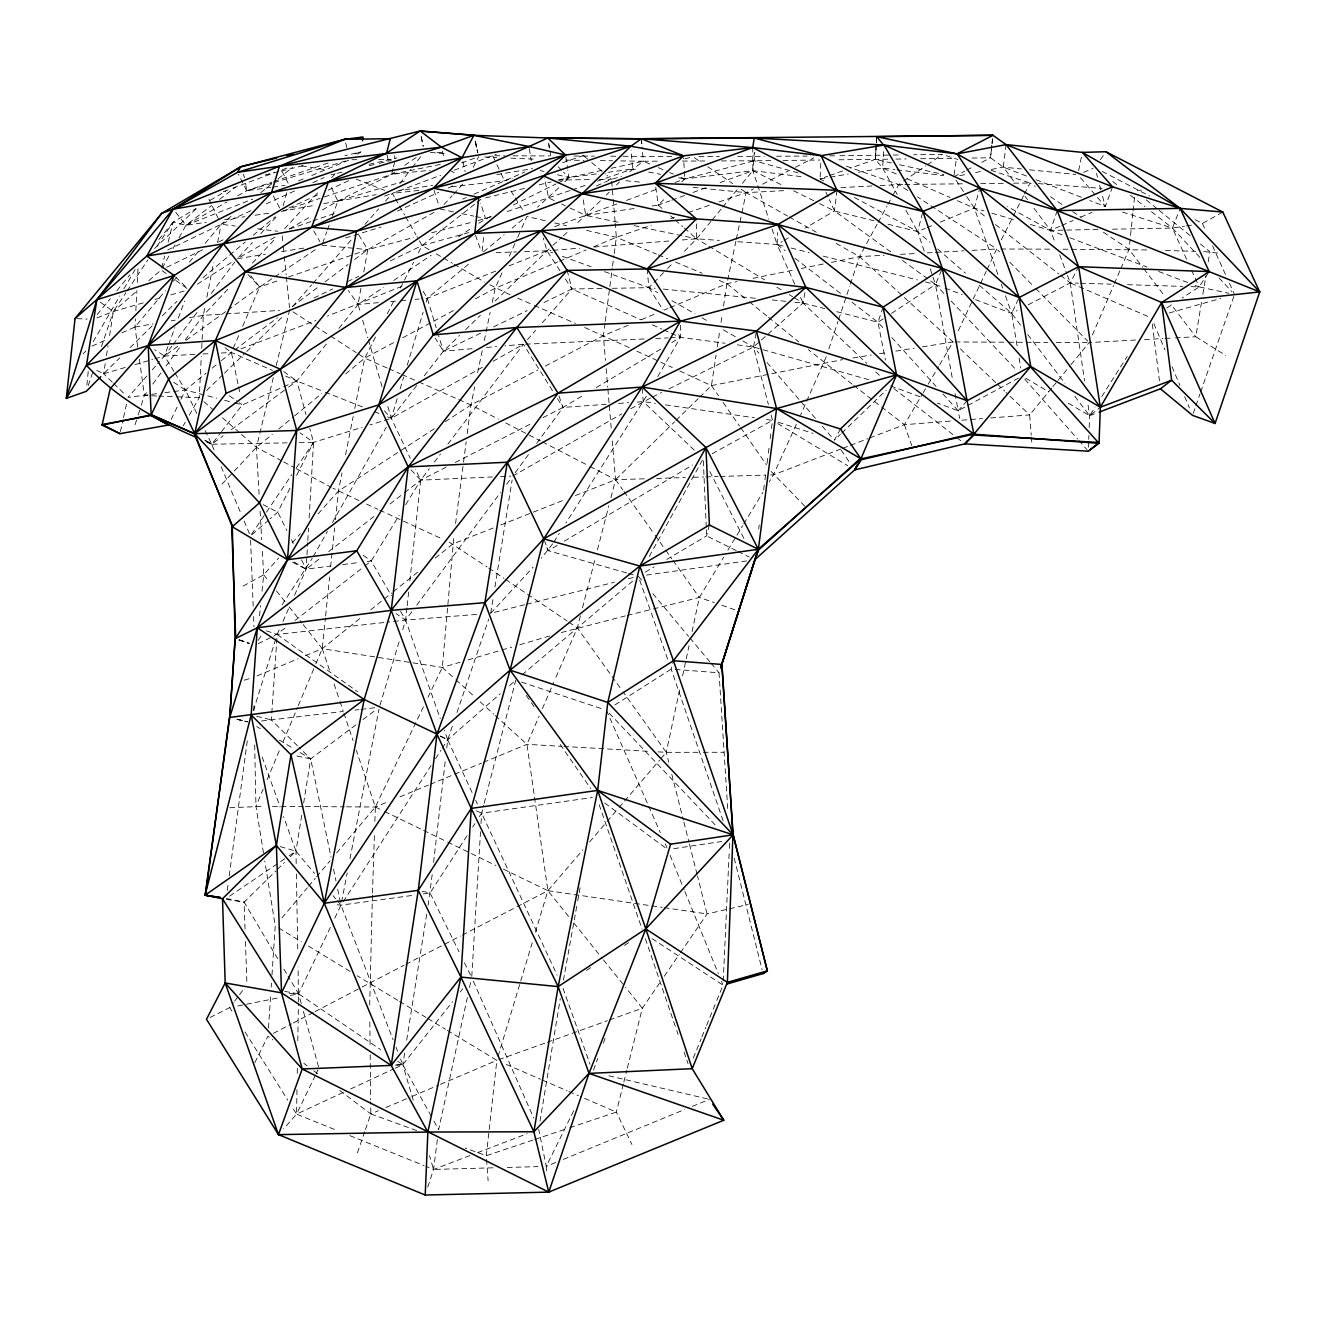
<?xml version="1.0" encoding="UTF-8"?>
<svg xmlns="http://www.w3.org/2000/svg" width="1326" height="1326" viewBox="0 0 1326 1326"><rect width="100%" height="100%" fill="white"/><g stroke="black" fill="none" stroke-linecap="round" stroke-linejoin="round"><path stroke-width="0.75" stroke-dasharray="5 3.75" d="M296.974 1089.674L296.56 1114.138L283.648 1128.774M297.239 1073.347L297.356 1067.231M297.803 1040.711L298.416 1004.014M298.449 1001.959L298.085 966.936M372.407 895.116L369.672 1005.672M372.473 893.061L374.396 835.695M374.877 821.358L375.357 807.02L356.346 750.334M794.688 284.145L777.119 244.481L777.533 232.531M1088.447 447.243L1088.679 441.343M1088.745 439.37L1088.895 435.425M1089.193 427.552L1089.624 415.718L1087.834 403.469M820.164 177.004L820.844 161.49M723.217 981.074L729.283 850.463M729.366 848.425L729.665 842.292M189.22 415.253L199.265 397.667L201.287 356.512M201.701 348.29L203.326 315.373L204.9 307.284M137.771 347.13L135.003 326.992L135.418 318.886M135.849 310.781L136.876 290.527M137.291 282.438L138.119 266.228M294.554 595.275L306.124 569.152L306.853 556.87M306.969 554.832L307.682 542.566M307.798 540.511L308.527 528.245M309.124 518.018L313.549 442.354L309.77 428.497M876.204 144.899L875.359 159.369L882.635 168.037L897.221 194.508M876.337 142.843L876.701 136.644M875.906 149.888L875.359 159.369L850.579 168.137M876.353 142.296L876.685 136.611M883.597 151.678L882.635 168.037L897.603 174.568M480.526 831.684L471.708 977.461L464.465 962.759M481.023 823.479L481.653 813.203L483.692 805.263M876.254 144.948L875.359 159.369L891.453 162.949M268.482 1028.015L270.637 995.312M271.184 987.141L271.449 983.063M271.996 974.892L275.244 925.846L264.769 860.972M297.571 745.892L271.349 719.885L277.167 634.458L279.653 628.856M428.016 697.227L442.304 667.442L453.989 535.721M86.87 385.17L88.278 370.783M259.531 615.844L260.576 605.584M262.018 591.214L263.692 574.788L262.167 548.086M315.87 663.862L322.268 648.679L325.417 617.982M325.616 615.927L329.594 577.042M330.638 566.815L334.616 527.93M335.461 519.742L338.395 491.101L341.992 472.968M1132.885 213.072L1129.056 249.437L1120.918 268.449M1133.084 211.049L1134.575 196.911M482.134 251.111L483.857 234.868M1026.39 176.043L1003.285 167.109L990.522 157.777L991.815 145.495L990.522 157.777L979.516 163.496M992.03 143.44L992.478 139.346M406.966 607.756L405.64 620.104L402.043 631.988M407.181 605.7L408.739 591.297M409.833 581.003L420.69 480.161L429.342 468.708M992.097 143.49L992.992 135.318M447.31 1030.352L496.852 1060.352L486.294 1155.708L488.101 1180.72M432.177 874.613L428.116 905.26M433.585 862.364L445.586 758.174M446.763 747.963L447.707 739.792L453.011 724.211M836.988 190.281L834.468 210.983L804.932 228.238M1006.069 144.617L1003.285 167.109L1015.385 183.336M437.365 1139.548L433.569 1169.433L427.784 1187.151M758.671 529.057L759.201 524.947M763.627 490.106L764.671 481.902M764.936 479.846L765.715 473.697M767.025 463.454L768.069 455.249M768.318 453.194L769.113 447.044M770.157 438.84L771.185 430.652M771.45 428.596L772.494 420.392L770.953 414.441M455.58 523.455L463.255 464.216M463.52 462.177L466.172 441.74M467.233 433.569L470.945 404.96L474.691 386.861M605.004 323.395L603.38 335.693L605.468 360.374M605.269 321.34L609.595 288.538M609.861 286.499L612.297 268.034M612.579 265.996L613.921 255.736M614.203 253.68L616.358 237.288L615.198 223.282M227.31 890.243L228.122 884.111M229.216 875.922L247.564 738.748M954.09 174.899L956.261 159.601M699.631 397.203L711.432 385.634L716.073 355.036M717.316 346.882L719.803 330.555M721.029 322.4L722.272 314.245M723.515 306.091L726.913 283.648L735.897 241.183M798.169 172.894L754.361 160.794L754.312 152.523L752.853 170.656L768.815 219.238M112.229 382.12L103.643 373.766L105.218 363.722M106.461 355.683L108.036 345.638M109.594 335.594L113.356 311.477L126.02 292.565M413.248 1100.248L402.789 1064.679L404.745 1052.413M406.684 1040.148L426.806 913.448M296.195 863.591L295.963 851.193L301.731 815.076M303.654 803.042L310.682 758.886L356.462 724.444M524.615 604.739L490.719 613.242L492.99 599.12M494.93 587.004L512.118 480.062M540.03 1121.15L560.285 998.594M1201.505 302.345L1195.787 336.738L1225.738 355.434M1202.848 294.239L1205.881 276.04M1208.235 261.868L1209.925 251.741L1200.378 243.967M360.937 288.223L358.086 304.483L360.374 312.323M363.805 271.979L367.733 249.636L358.517 234.569M668.984 388.883L753.516 346.998L803.075 303.024L805.843 287.394M563.417 980.212L577.374 902.824M577.738 900.785L578.849 894.685M579.213 892.647L580.324 886.53M756.069 333.075L753.516 346.998L768.384 404.529M206.889 297.157L213.602 262.747M217.563 242.509L221.111 224.293L232.216 215.442M334.782 918.089L340.964 905.161L347.23 872.856M349.981 858.718L378.971 709.244M345.572 454.835L353.164 416.546M354.755 408.491L364.749 358.119L376.965 334.135M1078.635 170.64L1081.502 156.451M477.625 372.772L482.216 350.628M484.305 340.567L490.139 312.406M492.228 302.345L495.162 288.256L502.67 271.266M736.311 239.144L741.449 214.878M741.864 212.856L746.14 192.635L753.45 188.889M679.592 689.984L666.265 752.339L668.785 762.317M682.592 675.895L689.039 645.729M692.039 631.657L699.349 597.462L723.698 557.169M467.349 997.467L438.641 1129.603L432.674 1118.779M469.52 987.456L470.829 981.455M120.384 431.646L123.069 419.563M123.5 417.557L126.633 403.452M393.01 168.733L391.684 174.286L337.865 201.055L321.688 210.32M393.457 166.894L395.247 159.485L394.352 155.706M273.322 377.562L256.432 447.376L259.117 494.648M276.222 365.595L289.731 309.737L313.599 325.135M161.656 267.985L164.673 256.001M168.17 242.028L173.192 222.055L196.033 208.613M623.336 1084.138L616.341 1112.1L631.955 1144.52M623.833 1082.132L626.833 1070.148M627.331 1068.143L642.331 1008.208L659.668 982.964M709.393 524.997L706.642 535.903L664.591 560.732M484.189 803.291L515.731 680.205M580.407 615.861L577.307 627.878L554.55 680.47M582.479 607.855L595.407 557.782M597.462 549.776L608.849 505.72M610.921 497.714L615.562 479.697L612.082 438.541M924.239 251.178L917.625 231.586L922.399 213.271M723.101 820.811L671.188 669.116L672.978 662.403M997.848 274.383L974.295 208.066L979.384 189.867M283.051 205.928L286.88 192.452M397.203 398.645L391.303 418.32L410.314 458.332M400.154 388.8L403.701 376.998M407.231 365.197L423.16 312.074M426.11 302.229L427.287 298.3L469.437 263.46M379.965 705.25L399.656 639.911M498.046 1056.408L532.455 941.99M535.422 932.128L547.887 890.691L582.86 849.817M253.415 710.637L275.957 638.37M135.086 424.751L137.556 416.961M138.186 415.005L140.672 407.198M141.285 405.242L144.385 395.496L147.998 390.59M826.28 356.694L800.589 414.955M828.883 348.837L838.015 321.373M838.662 319.417L849.751 286.051M850.414 284.096L859.53 256.631L877.149 224.193M883.066 307.184L877.978 322.284L885.453 360.075M88.262 385.501L93.549 369.921M101.472 346.534L113.356 311.477L138.02 290.062M456.973 712.526L488.73 619.093M1057.236 210.602L1050.49 230.376L1055.43 243.503M357.423 1152.858L364.783 1131.459M365.446 1129.503L370.799 1113.939L370.667 1101.691M1193.234 413.43L1195.256 407.579M1195.936 405.623L1199.997 393.938M1200.676 391.982L1233.843 296.46M322.649 243.288L326.793 231.768M327.489 229.846L329.561 224.094M332.329 216.42L337.865 201.055L330.207 185.292M593.501 1070.099L597.728 1058.513M603.347 1043.048L605.452 1037.263M167.921 346.534L164.441 356.014L157.695 363.672M168.617 344.644L174.866 327.588M178.33 318.124L184.579 301.085M1112.564 186.8L1105.287 206.508L1089.906 200.574M1186.621 259.316L1172.433 228.055L1180.173 208.381M693.316 1058.015L701.139 1038.838M701.918 1036.915L705.83 1027.335M706.609 1025.412L715.99 1002.406M716.769 1000.484L723.035 985.152L721.477 981.339M263.46 852.867L255.951 806.241L263.128 789.152M267.139 779.655L279.919 749.289M283.118 741.698L297.505 707.52M298.3 705.631L315.074 665.751M941.593 270.189L935.493 284.477L952.665 380.181M1092.409 334.981L1113.575 285.554M1114.387 283.648L1120.089 270.338M238.663 335.644L231.404 352.484L218.591 362.943M242.691 326.295L259.614 286.996L273.09 277.963M568.589 916.448L547.887 890.691L526.936 744.334L539.118 716.156M542.367 708.648L553.738 682.343M509.35 256.15L516.858 239.161M517.704 237.271L521.035 229.729M521.88 227.84L526.886 216.503L546.776 221.127M282.968 621.397L289.582 606.463M796.346 424.32L773.456 474.824L769.213 481.835M958.3 330.787L986.246 271.3M987.108 269.443L996.721 248.99L917.609 196.977M1017.075 345.788L1011.688 313.4L1019.147 297.505M301.251 1003.583L298.582 993.804L330.373 927.322M336.638 852.966L375.357 807.02L423.558 706.526M171.137 419.497L177.386 406.601M180.966 399.225L185.441 390.01L206.044 373.186M315.306 1075.436L296.56 1114.138L336.522 1130.266M316.185 1073.596L317.975 1069.9M573.644 1110.89L546.262 1166.399L546.842 1172.333M254.841 1062.64L267.935 1036.186L272.841 1039.882M1001.345 239.824L1012.434 217.829M1013.362 215.989L1023.523 195.834M1024.451 193.994L1029.987 183.005L1035.125 186.436M387.291 313.831L393.872 300.919M400.452 287.991L413.613 262.15M418.303 252.918L422.066 245.542L475.404 203.657M473.249 167.242L478.603 156.7M289.98 488.266L277.731 512.151L270.139 518.781M296.576 475.421L313.549 442.354L362.147 427.32M1028.164 304.831L1070.264 282.902L1077.707 268.498M840.435 428.994L834.369 440.182L840.286 434.48M878.127 222.387L886.945 206.176M887.923 204.37L891.834 197.16M892.812 195.353L898.68 184.546L902.045 182.226M649.292 556.356L703.244 458.68L706.294 527.765M162.153 268.184L169.098 255.669M173.076 248.509L175.065 244.945M179.043 237.785L185.988 225.271L211.596 205.547M282.14 604.722L312.223 558.379M313.234 556.572L327.423 531.444M332.494 522.461L386.247 427.287M183.203 425.812L185.209 422.298M93.234 341.66L119.821 295.897M123.915 288.853L135.153 269.476M646.359 396.275L565.953 522.958M657.729 376.65L680.487 337.384L680.47 323.163M869.74 437.961L904.398 424.685L922.001 394.767M923.045 392.993L927.172 385.965M928.217 384.192L938.559 366.589M939.604 364.832L953.062 341.942L859.53 256.631L834.336 242.409M727.924 550.157L742.759 525.626M743.803 523.886L762.864 492.344M364.766 566.036L371.247 560.964L399.192 515.3M405.64 504.758L420.69 480.161L446.232 467.1M1068.308 403.22L1089.624 415.718L1095.16 406.999M1101.79 396.524L1127.216 356.396M552.693 543.759L541.373 558.196M553.804 542.019L559.323 533.367M343.185 901.73L431.033 765.632M435.475 758.737L441.044 750.118M442.155 748.394L447.707 739.792L500.267 693.747M467.067 835.761L430.055 892.995L421.95 894.105M472.669 827.092L474.923 823.612M479.399 816.683L481.653 813.203L592.374 797.506M1208.069 273.305L1199.152 286.897L1182.146 298.002M127.163 290.842L147.882 259.896M157.081 246.139L173.192 222.055L185.988 225.271L206.309 222.32M251.575 534.295L265.349 513.858M266.493 512.151L291.737 474.691M296.328 467.896L313.549 442.354L300.074 432.856M258.156 640.292L261.587 635.204M664.293 976.218L679.326 954.339M680.487 952.648L707.073 913.929L748.195 904.481M1100.431 159.684L1103.746 154.91M515.168 472.752L529.505 453.16M536.682 443.365L562.986 407.43L584.02 394.883M152.805 384.043L161.225 372.606M166.048 366.059L180.469 346.434M185.292 339.904L203.326 315.373L229.945 286.996M411.789 611.833L405.64 620.104L387.275 622.159M416.712 605.203L500.449 492.576M506.615 484.305L511.538 477.675M171.85 346.119L164.441 356.014L154.645 358.865M173.076 344.462L197.756 311.494M211.331 293.361L234.768 262.034M210.055 1017.473L229.779 1007.611L233.459 1002.721M234.685 1001.097L238.365 996.207M239.592 994.583L243.271 989.693M434.298 462.144L440.481 453.956M447.906 444.144L523.405 344.263L553.091 391.634M399.789 183.717L410.961 169.231M412.204 167.623L420.906 156.369M416.695 385.584L391.303 418.32L369.921 424.917M424.303 375.755L443.348 351.208L459.625 335.428M214.05 449.862L211.679 444.243L220.265 433.237M221.492 431.679L242.326 404.944L281.792 387.59M395.347 1068.143L402.789 1064.679L452.564 1001.677M460.221 991.997L462.774 988.765M288.637 387.059L296.825 380.976L328.732 341.13M338.942 328.384L358.086 304.483L383.579 287.311M97.196 314.594L110.307 298.632M116.854 290.659L129.948 274.714M158.772 239.608L173.192 222.055M1051.651 388.17L1029.672 414.905L1031.214 435.094M1052.943 386.595L1056.822 381.888M1058.115 380.313L1069.75 366.158M1071.043 364.584L1089.143 342.572L1136.316 340.003M710.985 221.376L696.598 238.813L682.144 253.614M712.294 219.784L721.46 208.696M722.769 207.105L737.157 189.684M742.378 183.336L752.853 170.656L752.72 147.567M121.926 332.809L135.003 326.992L165.485 290.643M173.424 281.162L177.402 276.421M189.32 262.216L199.911 249.57M205.215 243.255L221.111 224.293L251.062 210.701M281.908 917.923L307.284 887.823M308.61 886.232L315.29 878.309M316.616 876.735L329.975 860.889M589.589 841.96L605.733 823.098M607.076 821.523L617.833 808.943M619.176 807.368L623.22 802.644M624.563 801.07L659.536 760.196M660.878 758.621L666.265 752.339L701.205 752.29M527.45 339.655L535.538 330.456M542.268 322.765L571.904 289.002L602.286 288.471M146.888 375.938L127.976 397.402L156.7 393.706M152.291 369.805L156.335 365.214M292.466 306.637L311.627 284.924M312.986 283.366L352.65 238.365M364.965 224.409L378.639 208.895M385.485 201.138L392.33 193.364L440.597 175.281M243.172 586.075L263.692 574.788L278.626 558.047M292.201 542.831L300.356 533.698M318.025 513.924L338.395 491.101L434.795 428.464M967.118 400.734L958.151 410.712L959.726 418.519M444.028 204.569L452.133 195.734M453.492 194.259L462.94 183.949M490.719 613.242L533.201 567.08M284.56 228.735L319.185 191.176M331.649 177.667L334.417 174.651M238.614 257.261L252.454 242.476M260.758 233.591L275.974 217.315M221.906 484.222L232.945 472.437M234.337 470.962L256.432 447.376L272.36 434.265M252.354 263.112L276.173 237.719M612.413 288.306L648.895 287.659L666.249 269.891M667.691 268.416L672.033 263.973M558.81 187.762L537.511 207.138M564.611 181.944L568.97 177.585L603.115 170.076M600.363 200.906L575.285 224.939M606.231 195.104L609.164 192.204M616.491 184.944L619.424 182.043M629.684 171.883L643.259 161.225L659.735 161.159M652.21 205.978L658.26 205.116L665.602 197.839M681.763 181.861L684.713 178.944L754.361 160.794L770.771 160.595M96.781 370.402L103.643 373.766L119.788 357.821M130.064 347.677L152.076 325.947M162.336 315.803L177.004 301.3M245.045 928.996L244.117 902.111L275.808 871M277.233 869.574L284.444 862.513M290.195 856.845L295.963 851.193L283.549 816.584M575.385 495.543L615.562 479.697L674.569 421.801M676.045 420.359L698.156 398.662M206.674 390.457L222.983 374.612M224.475 373.17L245.244 352.981M246.719 351.539L282.322 316.947M465.559 329.693L480.36 315.339M495.162 301.002L551.434 246.702M841.761 433.055L886.133 390.209M83.09 353.76L85.925 351.042M154.562 248.559L196.149 208.762M552.925 245.343L561.876 237.188M563.368 235.829L569.318 230.376M251.94 534.676L268.631 520.107M509.549 685.625L514.19 681.564M148.827 280.681L161.159 269.974L167.64 274.615M522.013 674.884L633.596 580.258M202.895 277.764L228.055 256.531M229.63 255.205L245.343 241.929M253.2 235.299L275.211 216.702M483.509 251.824L504.162 234.735M512.101 228.171L524.798 217.646M278.725 429.011L293.063 417.193M294.654 415.883L321.737 393.573M345.622 373.882L364.749 358.119L395.529 341.627M212.177 368.18L217.132 364.12M305.494 655.674L322.268 648.679L362.595 616.341M370.667 609.861L391.634 593.053M393.258 591.761L419.066 571.058M435.193 558.113L452.945 543.892L493.123 528.03M260.741 192.668L271.847 183.8M278.178 178.745L292.449 167.358M1074.789 396.242L1089.624 415.718L1100.348 407.248M477.029 202.397L481.885 198.585M273.72 636.149L286.913 626.866M295.018 620.518L363.142 567.296M292.598 562.29L306.124 569.152L319.036 559.124M328.715 551.599L373.899 516.51M390.026 503.979L402.938 493.952M404.546 492.692L420.69 480.161L492.311 476.946M219.602 199.381L235.614 187.049M234.685 349.998L277.399 317.792M292.168 306.637L318.455 286.814M325.019 281.858L348.025 264.504M354.589 259.548L367.733 249.636L434.696 211.961M363.009 719.537L376.087 709.692M206.044 441.74L211.679 444.243L223.133 435.74M231.321 429.657L286.996 388.286M177.8 346.318L164.441 356.014L154.694 349.699M186.154 340.268L226.216 311.212M227.89 310.002L259.614 286.996L278.924 280.333M357.705 154.114L360.838 151.877L344.893 155.706M903.719 181.065L925.548 165.999M927.222 164.855L942.338 154.413L913.664 154.794M394.949 172.048L391.684 174.286L322.102 197.723M404.761 165.319L416.198 157.479M229.613 896.127L278.957 862.712M280.648 861.568L287.46 856.944M289.151 855.8L295.963 851.193L314.494 873.42M393.789 280.432L431.182 255.255M458.382 236.94L471.99 227.774M478.785 223.199L492.99 214.978M274.78 276.836L316.897 248.608M883.166 318.87L877.978 322.284L834.601 311.129M891.503 313.384L935.493 284.477L943.117 287.377M586.473 970.433L593.368 965.892M624.43 945.438L631.325 940.896M1166.83 307.997L1173.643 303.555M445.122 421.751L470.945 404.96L538.058 369.855M197.408 284.178L232.033 262.067M614.949 704.885L671.188 669.116M596.302 387.557L661.193 348.871M671.718 342.605L680.487 337.384L725.107 343.252M557.185 545.4L548.284 550.688L545.616 545.085M564.312 541.174L692.57 465.028M645.314 572.119L654.083 566.931M210.088 200.342L225.901 191.027M737.886 241.713L777.119 244.481L782.323 241.448M784.064 240.42L789.285 237.387M274.979 237.105L237.238 258.752L265.482 254.227M289.35 228.868L310.914 216.503M562.705 162.7L587.335 154.181M512.764 476.017L621.811 413.861M630.745 408.756L650.602 397.982M175.745 212.375L185.988 225.271L226.995 201.917M237.686 195.834L246.603 190.762L271.78 182.192M482.349 367.285L391.303 418.32L387.524 416.828M493.057 361.269L523.405 344.263L504.941 345.871M1195.14 219.668L1202.417 223.464L1222.821 212.061M712.128 453.774L772.494 420.392L764.422 419.215M1018.583 378.059L958.151 410.712L937.283 403.054M402.772 337.749L453.492 310.566M475.238 298.93L495.162 288.256L557.649 261.968M545.317 366.059L603.38 335.693L629.983 324.489M975.505 299.659L1011.688 313.4L1017.191 310.549M273.388 1033.335L291.505 1023.887M293.311 1022.943L313.251 1012.534M315.074 1011.589L360.374 987.936M362.197 986.992L404.032 965.262M953.825 176.806L964.831 171.104M966.671 170.159L972.173 167.291M405.855 964.317L460.487 936.007M462.31 935.062L515.118 907.697M516.925 906.752L547.887 890.691L662.171 907.382M762.583 184.181L788.158 171.037M795.467 167.291L813.733 157.91M455.348 462.442L531.958 423.276M542.914 417.69L562.97 407.43L606.197 404.314M652.442 397.071L661.624 392.529M513.377 204.95L556.008 183.966M557.865 183.054L568.97 177.585L599.766 173.424M166.711 267.272L205.596 248.343M218.558 242.045L224.111 239.326M313.964 297.985L332.611 288.952M347.511 281.709L358.7 276.289M390.374 260.907L422.066 245.542L469.537 232.398M258.189 643.69L271.996 636.977M480.609 333.174L443.348 351.208L435.309 338.163M493.653 326.859L527.184 310.632M543.958 302.527L571.904 289.002L641.171 319.864M167.706 250.017L221.111 224.293L235.266 226.033M343.152 1092.442L296.56 1114.138L292.184 1107.16M350.611 1088.977L393.474 1069.021M288.969 208L320.66 193.53M328.119 190.132L348.622 180.767M266.045 203.922L295.996 190.331M312.853 182.69L324.091 177.601M397.303 211.099L438.74 192.336M448.155 188.06L453.807 185.507M92.024 346.119L106.975 339.456M596.485 185.905L611.535 179.292L621.446 176.524M283.665 386.761L296.825 380.976L323.279 391.435M462.641 199.115L466.42 197.458M473.962 194.176L524.947 171.966M1059.938 226.265L1050.49 230.376L1028.993 224.077M1061.828 225.437L1073.165 220.497M1080.723 217.215L1092.06 212.276M339.771 1090.486L370.799 1113.939L378.324 1110.74M385.849 1107.542L410.298 1097.149M412.187 1096.353L438.525 1085.149M440.414 1084.353L496.852 1060.352M559.555 261.172L586.059 250.034M593.634 246.835L616.358 237.288L651.232 225.287M641.386 319.682L656.585 313.267M664.193 310.069L667.989 308.477M669.895 307.665L726.913 283.648L736.958 281.593M454.105 170.225L496.305 154.247M257.029 675.879L298.035 658.773M401.911 286.317L327.373 316.118M887.923 224.227L917.625 231.586L925.183 228.453M927.073 227.658L932.725 225.321M940.283 222.171L974.295 208.066L984.058 210.917M298.532 180.933L304.234 178.579M311.842 175.43L349.898 159.733M1083.524 172.347L1093.022 168.419M346.534 806.838L375.357 807.02L388.617 801.534M399.988 796.827L428.414 785.075M430.304 784.296L481.471 763.146M483.36 762.351L526.936 744.334L561.776 746.339M555.743 1162.504L546.262 1166.399L538.688 1129.321M563.335 1159.388L684.746 1109.497M692.338 1106.365L709.41 1099.353M495.675 271.15L427.287 298.3L421.187 298.847M508.969 265.88L546.975 250.796L551.069 250.465M96.931 317.942L113.356 311.477L145.098 302.311M500.764 525.013L565.821 499.322M185.988 225.271L252.769 199.082M840.85 449.017L773.456 474.824L767.306 475.023M842.789 448.287L848.557 446.066M850.48 445.337L867.817 438.707M469.885 1155.576L433.569 1169.433L425.961 1166.35M477.526 1152.659L527.218 1133.697M1089.624 415.718L1097.282 412.817M241.001 348.854L315.853 320.478M223.265 191.723L230.89 188.889M232.779 188.176L274.681 172.612M282.289 169.778L288.007 167.656M616.772 203.972L553.041 227.293M626.469 200.408L657.53 188.955M675 182.524L684.713 178.944L752.853 170.656L803.788 176.938M461.581 162.965L476.714 157.396M655.773 187.231L658.26 205.116L669.845 200.889M671.768 200.193L685.277 195.27M693.001 192.452L706.509 187.53M720.035 182.607L752.853 170.656L782.539 185.325M498.791 1059.656L545.351 1042.965M547.29 1042.269L607.407 1020.722M609.347 1020.025L642.331 1008.208L625.507 987.29M823.695 180.883L820.081 178.944L827.706 176.242M829.612 175.562L842.955 170.839M289.549 229.05L310.881 221.641M312.82 220.978L336.091 212.889M384.573 196.066L390.391 194.044M288.571 277.001L367.733 249.636L413.679 237.536M570.114 190.53L506.598 211.729M572.07 189.867L587.683 184.48M597.462 181.098L632.618 168.982L638.618 170.142M670.591 218.624L674.47 217.298M688.028 212.624L709.344 205.298M719.024 201.966L746.14 192.635L785.307 190.563M273.72 181.529L329.859 162.418M355.02 153.849L360.838 151.877M283.433 210.751L320.163 198.37M532.886 1140.078L486.294 1155.708L465.128 1148.051M534.826 1139.432L567.81 1128.376M569.766 1127.713L616.341 1112.1L580.307 1096.503M491.316 216.735L475.603 221.243M451.47 186.751L504.51 180.817L512.267 178.397M345.556 237.967L380.976 227.094M244.216 680.221L251.476 677.984M271.946 183.154L246.603 190.762L238.448 174.137M273.885 182.557L346.003 160.894M323.776 203.64L337.865 201.055L406.949 180.353M303.173 624.579L322.268 648.679L442.304 667.442L460.172 662.204M468.111 659.884L499.869 650.569M501.858 649.989L511.786 647.088M519.726 644.751L549.511 636.032M561.412 632.535L625.325 615.91M103.643 373.766L125.224 367.468M135.02 364.6L152.672 359.445M155.026 299.461L162.965 297.157M170.888 294.869L184.778 290.858M1169.3 312.969L1220.682 298.433M684.896 158.871L690.829 157.214M431.646 232.812L473.597 221.774M526.621 604.242L614.369 582.247M628.325 578.749L634.309 577.258M627.314 615.413L651.331 609.43M653.32 608.932L699.349 597.462L714.316 602.65M485.631 197.872L525.311 188.209M539.201 184.828L551.119 181.944M559.058 180.004L568.97 177.585L567.843 170.076M265.15 174.866L279.106 171.518M281.095 171.037L303.024 165.767M331.102 174.817L335.113 173.855M337.119 173.374L343.136 171.932M369.192 165.717L377.214 163.794M379.203 163.313L391.236 160.446M368.993 164.341L396.805 157.943M611.137 168.303L643.259 161.225L650.801 164.441M679.757 370.998L711.432 385.634L842.706 359.628M440.199 164.474L391.684 174.286L430.204 170.242M753.035 278.327L793.23 270.139M801.269 268.498L823.363 263.99M831.402 262.366L859.53 256.631L884.111 255.255M237.868 1005.986L280.366 997.467M290.493 995.428L298.582 993.804L380.579 1049.579M959.759 175.645L967.665 174.087M975.588 172.546L983.494 170.988M991.417 169.446L1003.285 167.109L1021.418 168.966M281.51 211.398L315.721 205.116M820.081 178.944L828.153 177.535M830.175 177.187L848.325 174.021M858.419 172.264L882.635 168.037L894.835 169.546M135.003 326.992L153.087 323.909M171.17 320.842L175.198 320.146M189.253 317.759L203.326 315.373L223.895 314.03M337.865 201.055L376.203 194.657M396.375 191.309L432.69 185.259M496.769 174.601L532.505 168.667M281.609 251.658L303.803 248.111M852.933 357.987L871.315 355.036M879.486 353.727L887.674 352.418M895.846 351.108L914.227 348.174M922.399 346.865L953.062 341.942M1112.497 229.199L1172.433 228.055L1184.433 226.216M1186.438 225.901L1192.422 224.989M673.774 848.673L721.758 841.463M224.608 219.668L244.929 216.718M255.089 215.243L269.311 213.171M634.077 208.547L585.711 215.425L567.163 206.674M646.475 575.103L746.588 560.948M270.852 187.397L246.603 190.762L245.443 181.513M272.858 187.115L284.991 185.425M337.268 904.746L340.964 905.161L413.861 895.216M607.971 172.314L632.618 168.982L631.143 150.02M164.921 392.645L185.441 390.01L216.834 398.248M1137.26 190.579L1141.354 190.066M293.941 561.893L306.124 569.152L330.555 566.069M342.754 564.545L359.048 562.506M367.186 561.478L371.247 560.964L391.468 595.755M261.537 721.012L342.672 711.532M354.904 710.09L358.981 709.625M361.02 709.377L375.291 707.703M418.834 190.397L392.33 193.364L394.369 196.977M266.344 630.811L277.167 634.458L385.236 622.391M378.44 302.659L358.086 304.483L348.324 290.56M390.656 301.566L398.794 300.853M400.833 300.671L406.933 300.124M415.088 299.394L419.149 299.03M472.089 348.705L443.348 351.208L438.591 335.528M486.46 347.462L496.72 346.583M553.124 250.299L579.76 248.161M594.114 247.017L669.962 240.934M682.26 239.956L696.598 238.813L719.305 240.404M476.531 614.386L405.64 620.104L396.026 613.606M881.525 406.949L904.398 424.685L951.637 421.005M961.897 420.193L982.433 418.602M990.655 417.955L1029.672 414.905L1006.102 392.463M618.562 403.419L628.839 402.673M637.077 402.076L643.259 401.629L655.375 403.386M225.95 313.897L279.454 310.417M395.413 1065.143L402.789 1064.679L431.663 1116.973M229.812 807.733L264.172 806.291M900.487 254.343L916.863 253.432M927.106 252.868L933.239 252.52M935.294 252.404L963.952 250.813M972.14 250.365L996.721 248.99L999.605 251.923M1144.52 339.555L1162.968 338.544M1165.024 338.428L1173.228 337.981M1175.267 337.865L1195.787 336.738L1171.073 304.4M840.966 187.612L871.895 185.971M880.132 185.524L902.791 184.496M194.872 354.407L164.441 356.014L173.888 371.297M202.994 353.976L209.077 353.661M221.26 353.014L231.404 352.484L272.526 370.402M500.499 476.581L510.725 476.117M525.477 344.18L645.348 338.926M655.674 338.462L668.089 337.915M670.144 337.832L680.487 337.384L678.299 333.953M396.656 1064.927L402.789 1064.679L400.568 1058.91M496.156 252.62L516.477 251.89M524.615 251.592L546.975 250.796L552.743 252.885M589.937 466.454L615.562 479.697L644.27 478.802M656.585 478.421L685.277 477.542M693.481 477.294L703.741 476.979M705.797 476.912L718.095 476.531M720.134 476.465L765.251 475.089M492.99 1167.825L433.569 1169.433L429.508 1155.592M507.328 1167.444L538.058 1166.615M1098.027 229.464L1050.49 230.376L1007.528 206.574M204.734 440.199L211.679 444.243L287.062 442.851M299.278 442.619L313.549 442.354M829.662 155.871L837.866 155.755M839.905 155.739L891.122 155.076M893.177 155.043L899.31 154.976M887.691 159.203L836.391 159.833M895.912 159.087L906.205 158.938M920.592 158.739L955.549 158.258M972.008 158.043L990.522 157.777M558.031 180.054L590.948 179.574M599.186 179.458L611.535 179.292L606.96 175.413M783.069 160.463L819.982 160.015M904.846 184.48L962.295 183.8M980.759 183.585L1003.318 183.319M1013.578 183.187L1029.987 183.005L991.036 170.292M698.951 156.634L719.372 156.518M737.737 156.435L764.29 156.302M776.539 156.236L807.169 156.07M351.954 159.717L358.136 159.684M378.755 159.584L391.12 159.518M682.36 161.076L707.04 160.976M721.443 160.927L754.361 160.794M703.261 752.29L723.814 752.273M494.747 155.772L504.891 155.805M513.013 155.822L549.544 155.938M573.909 156.02L594.313 156.12M1000.848 249.006L1052.546 249.172M1062.888 249.205L1147.255 249.951M610.739 156.203L620.999 156.269M623.038 156.269L672.299 156.551M955.118 341.959L1006.666 342.191M1008.738 342.207L1047.905 342.39M1056.159 342.423L1087.088 342.572M272.41 806.341L303.306 806.556M305.361 806.556L344.478 806.821M565.655 160.114L584.037 160.38M600.38 160.612L612.629 160.778M620.8 160.91L643.259 161.225L642.099 146.921M1165.438 250.481L1195.77 251.343M1203.859 251.575L1217.815 253.051M1060.518 275.294L1070.264 282.902L1078.452 283.167M1080.508 283.234L1111.188 284.178M1127.548 284.676L1182.775 286.399M1190.963 286.648L1199.152 286.897L1228.904 293.311M156.584 395.977L144.385 395.496L139.429 359.23M158.623 396.06L174.866 396.706M176.905 396.789L199.265 397.667M484.67 156.965L496.786 157.496M510.941 158.126L533.168 159.103M77.074 318.638L87.201 319.102M289.118 993.273L298.582 993.804L288.107 976.168M563.815 746.455L649.873 751.394M658.077 751.859L666.265 752.339L622.988 691.791M437.016 152.308L445.271 152.822M1038.241 183.618L1102.204 188.391M675.166 669.431L719.04 672.796L727.891 811.313M430.403 152.424L446.464 153.849M321.953 245.211L367.733 249.636M625.806 180.701L642.132 182.325M693.117 187.38L746.14 192.635L787.545 216.005M604.656 271.664L648.895 287.659L655.061 288.272M663.282 289.101L755.787 298.317M772.229 299.958L786.616 301.383M794.838 302.212L803.075 303.024L824.755 308.593M1029.473 169.778L1075.8 174.485M257.509 228.768L277.731 231.254M896.873 169.794L943.731 175.562M737.289 344.859L753.516 346.998L868.729 379.717M665.47 404.861L754.328 417.756M664.21 907.68L707.073 913.929L697.509 876.022M226.431 899.393L244.117 902.111L278.675 960.306M301.566 165.8L327.29 170.026M284.676 991.384L298.582 993.804M648.646 172.048L660.663 174.352M678.697 177.8L684.713 178.944L683.636 157.761M226.216 898.431L244.117 902.111M296.891 756.002L310.682 758.886L331.019 857.077M617.966 222.221L585.711 215.425L582.876 197.624M634.093 225.619L696.598 238.813L707.073 245.128M439.983 208.978L453.857 211.911M461.796 213.585L473.697 216.105M475.669 216.519L485.581 218.624L480.658 203.193M899.492 164.739L943.764 174.568M422.198 891.221L430.055 892.995L459.028 951.753M554.716 222.967L566.65 225.735M586.54 230.359L616.358 237.288L656.387 254.078M608.883 1075.8L707.404 1098.889M236.824 719.256L246.056 721.477M540.179 170.557L544.025 171.485M557.45 174.767L568.97 177.585L563.55 172.148M256.664 716.305L271.349 719.885M237.735 719.421L247.747 721.874L237.785 719.405M874.066 220.796L834.468 210.983L815.921 201.817M771.997 228.95L777.119 244.481L783.119 246.006M791.141 248.028L809.192 252.586M823.231 256.133L917.459 279.919M925.482 281.957L935.493 284.477L945.438 295.002M224.674 400.303L232.531 402.375M234.487 402.889L242.326 404.944L239.078 402.64M626.568 572.915L548.284 550.688L543.743 538.82M628.524 573.478L634.392 575.136M991.881 213.204L1015.318 220.083M280.3 846.601L295.963 851.193M1122.558 212.061L1172.433 228.055L1200.66 258.255M778.296 422.248L813.103 433.387M946.234 155.689L957.919 159.501M521.516 682.128L604.507 709.659M238.68 639.911L249.387 643.558M239.111 640.01L248.874 643.359M721.808 605.253L736.775 610.457M846.419 166.214L898.68 184.546L909.006 191.325M562.357 256.349L591.197 266.791M370.799 1113.939L416.994 1130.647M890.575 385.932L920.459 396.888M239.525 639.778L249.023 643.276M1062.076 234.785L1050.49 230.376L1033.551 207.668M1069.8 237.719L1147.023 267.073M1158.609 271.482L1187.566 282.488M1195.29 285.438L1199.152 286.897L1191.643 270.355M945.024 288.09L962.162 294.604M1036.004 179.756L1082.198 197.591M356.197 179.143L384.722 190.38M325.168 392.181L362.959 407.115M374.297 411.59L379.965 413.828M349.849 1135.636L424.055 1165.587M658.293 254.874L667.823 258.868M675.448 262.067L702.134 273.255M719.289 280.449L726.913 283.648L747.682 300.472M658.342 167.673L667.757 171.7M669.63 172.496L673.409 174.12M680.934 177.336L684.713 178.944M1067.447 275.41L1070.264 282.902L1147.752 316.367M506.333 1064.463L540.478 1079.248M542.367 1080.06L567.031 1090.751M568.92 1091.563L578.401 1095.674M906.951 178.662L949.98 197.441M957.455 200.707L974.295 208.066L987.306 218.21M285.604 376.103L296.825 380.976L305.991 414.64M510.079 294.803L486.244 283.051M517.554 298.068L532.472 304.615M534.345 305.428L575.385 323.428M584.716 327.522L629.452 347.744M387.093 367.982L364.749 358.119L357.921 353.727M388.966 368.81L400.137 373.733M402.01 374.562L416.911 381.142M418.767 381.954L470.945 404.96L498.394 419.149M652.392 324.87L661.757 329.03M663.63 329.876L669.249 332.378M671.122 333.207L680.487 337.384M359.048 500.615L332.925 488.183M366.556 504.079L377.827 509.267M379.7 510.129L441.674 538.704M449.183 542.152L487.007 566.898M476.432 810.816L481.653 813.203L557.119 975.157M636.911 351.191L672.315 367.551M554.185 200.558L548.632 197.939L544.456 178.065M561.611 204.055L565.324 205.812M440.315 736.261L447.707 739.792L472.321 793.014M375.357 807.02L382.783 810.617M384.639 811.529L421.734 829.512M423.591 830.408L445.851 841.214M447.707 842.109L495.941 865.513M503.366 869.11L547.887 890.691M793.661 190.828L814.065 200.906M736.261 550.605L706.642 535.903L706.377 529.803M738.118 551.533L749.207 557.036M263.145 504.692L277.731 512.151L286.897 530.533M505.72 422.944L540.511 440.912M542.334 441.856L588.114 465.509M1102.221 171.419L1149.592 196.016M440.564 736.013L447.707 739.792L444.326 730.129M281.924 460.984L256.432 447.376L240.984 433.95M283.747 461.962L294.687 467.78M296.494 468.758L331.102 487.206M449.862 170.358L456.708 174.037M854.392 197.458L917.625 231.586L929.957 242.31M789.335 217.016L816.335 232.249M647.121 268.929L648.895 287.659L657.762 292.698M671.95 300.737L694.99 313.814M702.084 317.842L709.178 321.853M723.366 329.909L735.781 336.937M742.875 340.964L753.516 346.998L758.903 353.213M429.193 249.702L422.066 245.542L416.944 236.542M436.32 253.879L441.674 256.995M443.464 258.04L452.365 263.244M454.155 264.288L484.454 282.007M1025.694 378.208L1048.783 391.767M256.714 726.532L260.194 728.62M279.355 740.107L293.278 748.461M300.24 752.621L310.682 758.886L299.03 747.334M777.749 423.558L847.679 465.691M708.813 246.172L764.671 279.869M776.887 287.228L782.125 290.394M789.103 294.604L792.6 296.709M794.34 297.753L803.075 303.024L866.839 363.44M211.679 444.243L204.834 440.099L211.679 444.243L204.685 429.79M397.75 1000.351L357.224 975.77M399.524 1001.412L426.077 1017.49M427.834 1018.567L445.536 1029.274M278.725 927.968L301.4 941.775M308.378 946.035L350.246 971.51M315.306 326.229L328.947 335.03M330.655 336.141L356.213 352.633M652.06 938.626L723.035 985.152M173.673 382.269L185.441 390.01L196.812 413.513M1050.49 196.745L1062.441 204.768M1072.701 211.63L1081.237 217.365M1103.431 232.249L1129.056 249.437L1142.647 267.222M694.476 157.777L701.156 162.286M707.819 166.778L732.814 183.634M741.151 189.27L746.14 192.635M488.714 568.058L504.046 578.401M505.753 579.561L567.08 620.982M568.788 622.126L577.307 627.878L621.778 690.1M397.667 1061.198L402.789 1064.679M363.191 555.296L371.247 560.964M229.332 395.712L237.453 401.48M277.167 634.458L357.589 691.724M100.179 302.096L113.356 311.477M175.761 280.432L187.132 288.554M283.648 371.562L296.825 380.976M890.79 251.94L834.468 210.983L829.396 199.662M902.376 260.377L935.493 284.477L930.206 268.813M604.772 803.042L666.116 848.342M224.989 347.727L231.404 352.484L238.133 384.772M303.853 1063.336L307.118 1065.806M313.649 1070.745L318.555 1074.441M777.119 244.481L785.241 250.763M795.003 258.288L840.551 293.427M851.938 302.195L877.978 322.284L884.89 329.892M852.104 384.126L808.346 349.633M853.745 385.402L879.884 405.673M1112.696 181.48L1117.536 185.259M1130.448 195.32L1144.984 206.657M1151.449 211.679L1172.433 228.055M995.445 224.558L1058.877 274.034M893.807 388.452L955.151 436.304M956.759 437.563L961.599 441.343M749.273 301.764L766.842 316.002M768.434 317.295L798.766 341.876M1146.344 199.911L1157.465 208.994M1159.057 210.287L1190.847 236.194M584.053 156.054L590.169 161.225M591.694 162.518L605.435 174.12M937.664 249.023L965.427 273.173M979.301 285.239L1011.688 313.4L1021.584 326.395M203.889 401.695L213.171 409.767M222.436 417.823L239.442 432.608M658.26 205.116L662.851 209.16M670.525 215.889L673.591 218.591M675.133 219.934L682.791 226.68M684.332 228.022L696.598 238.813L696.332 218.889M442.304 667.442L454.387 678.431M455.912 679.807L474.045 696.283M480.095 701.769L493.686 714.134M495.195 715.493L526.936 744.334M875.74 371.877L880.199 376.087M694.244 450.127L643.259 401.629L642.281 388.866M960.422 348.953L995.776 382.634M997.251 384.043L1004.627 391.054M175.579 276.902L187.281 288.289M113.671 383.496L125.108 394.618M558.13 166.711L562.191 170.789M804.799 506.2L771.119 471.459M1009.716 262.15L1034.263 287.013M1035.705 288.471L1087.701 341.113M609.264 713.289L715.576 825.319M951.123 301.002L1016.462 370.12M410.961 469.835L420.69 480.161L415.502 469.255M1218.992 277.896L1231.688 291.488M247.979 274.532L259.614 286.996L249.669 274.449M384.391 410.828L391.303 418.32L387.308 404.579M891.801 337.517L936.023 386.314M942.935 393.938L958.151 410.712L954.505 390.358M1024.832 379.203L1077.508 438.939M1078.85 440.464L1086.955 449.663M766.992 362.528L799.329 399.806M800.689 401.364L815.507 418.452M822.253 426.21L833.026 438.641M1080.441 177.734L1096.138 195.917M1097.447 197.425L1105.287 206.508L1102.188 194.856M638.303 576.246L643.607 582.578M652.856 593.667L688.592 636.397M689.918 637.972L709.775 661.724M711.101 663.298L719.04 672.796M333.025 895.647L335.677 898.813M337.003 900.404L340.964 905.161L393.109 1039.7M573.76 922.896L602.219 958.3M603.512 959.925L624.215 985.666M263.692 574.788L268.78 581.219M276.421 590.849L287.875 605.302M289.151 606.91L301.897 622.971M1143.89 268.83L1164.891 296.328M1027.766 334.517L1064.894 383.247M1025.081 196.314L1027.501 199.563M615.562 479.697L622.756 489.791M623.949 491.465L653.867 533.533M655.061 535.207L664.641 548.666M665.834 550.356L671.818 558.76M673.011 560.45L699.349 597.462M711.432 385.634L718.46 395.728M723.134 402.458L739.527 426.027M740.687 427.701L766.428 464.73M526.256 695.437L535.621 708.962M560.202 744.483L590.634 788.473M841.148 450.094L850.165 463.304M955.98 180.104L965.676 194.905M966.753 196.546L974.295 208.066M559.97 270.719L546.975 250.796L543.262 238.05M565.39 279.04L571.904 289.002L567.163 270.421M648.895 287.659L663.05 309.952M510.908 191.01L514.09 196.115M515.168 197.806L523.687 211.414M557.484 398.662L562.97 407.43L558.031 393.159M229.779 1007.611L231.967 1011.108M245.095 1032.059L287.808 1100.166M174.933 373.004L185.441 390.01M283.913 969.124L287.062 974.411M423.176 291.306L427.287 298.3L436.204 327.688M400.585 611.419L405.64 620.104L440.249 718.559M313.715 230.84L319.897 241.614M395.397 198.767L398.48 204.171M399.507 205.961L404.629 214.961M405.657 216.751L415.916 234.752M905.956 210.403L917.625 231.586M273.239 195.784L279.687 207.983M282.04 171.303L288.156 183.17M709.808 471.559L744.466 539.583M291.471 539.732L293.311 543.411M301.549 559.953L306.124 569.152M208.911 199.182L211.514 204.552M212.392 206.359L219.37 220.713M492.708 155.755L496.09 162.916M496.918 164.706L500.3 171.866M501.145 173.656L504.51 180.817M475.702 800.357L477.41 804.037M1202.417 223.464L1205.798 230.939M1212.561 245.89L1226.069 275.825M1229.451 283.3L1234.506 294.521M825.999 192.137L828.551 197.789M800.556 297.356L803.075 303.024M473.349 981.207L533.715 1118.067M606.43 710.305L647.884 804.401M648.712 806.291L660.315 832.629M665.287 843.933L666.945 847.695M1153.885 323.61L1164.941 349.832M1172.035 366.689L1179.925 385.418M1184.665 396.656L1189.405 407.894M221.177 466.719L240.934 513.527M244.1 521.019L250.432 535.986M670.111 855.303L684.117 889.68M684.896 891.586L718.361 973.698M396.093 1047.374L397.585 1051.22M1059.673 254.758L1066.734 273.521M475.421 235.183L481.272 251.343M262.167 756.98L280.101 806.97M1001.296 284.145L1002.688 288.04M1005.456 295.847L1011.688 313.4M639.679 580.125L667.757 659.453M563.003 988.284L590.037 1064.231M904.398 424.685L911.874 445.868M243.288 174.137L244.581 177.817M599.17 804.7L642.066 929.062M645.397 938.791L676.061 1028.562M676.741 1030.517L678.067 1034.429M684.067 1051.982L688.061 1063.701M322.268 648.679L330.141 672.133M334.069 683.868L339.307 699.498M339.97 701.454L343.252 711.233M343.898 713.189L353.081 740.554M433.983 190.099L438.773 205.198M362.661 320.179L367.816 337.848M368.396 339.804L382.137 386.91M303.389 1011.39L318.87 1068.06M1096.486 173.457L1097.514 177.352M1099.585 185.126L1101.657 192.9M671.801 774.285L683.404 820.164M683.901 822.153L688.94 842.109M689.437 844.098L696.995 874.033M345.688 142.959L347.561 150.451M734.223 858.171L762.069 969.621M387.059 155.026L388.452 160.794M442.271 151.015L444.127 158.805M462.907 161.689L465.177 171.601M475.172 141.153L477.741 152.805L475.205 141.136M421.104 136.744L423.143 146.208M238.547 386.778L240.238 394.85M333.506 869.094L335.992 881.127M337.649 889.133L340.964 905.161M475.388 141.086L477.808 152.788M421.32 136.677L423.226 146.175M1019.097 357.921L1020.788 368.031M549.412 147.948L548.434 141.981L549.428 147.948L548.881 143.904M550.704 155.921L549.809 149.904M529.323 148.545L531.229 160.628M565.854 156.916L567.561 168.187M1070.264 282.902L1084.569 380.993M1152.294 324.058L1159.438 380.711M282.206 235.846L283.035 244.067M283.25 246.106L284.079 254.327M284.294 256.382L286.184 274.847M286.383 276.902L289.532 307.682M641.303 138.816L641.834 144.932M606.164 368.611L607.722 387.126M607.905 389.181L609.115 403.585M609.297 405.64L611.385 430.32M611.7 181.281L613.043 197.292M613.209 199.281L615.032 221.293M641.419 138.749L641.933 144.882M1031.379 437.116L1031.843 443.182M260.062 511.09L261.703 539.864M250.597 540.13L253.183 606.164M253.597 616.474L253.995 626.8M245.459 941.394L246.951 984.804M253.879 706.045L253.962 710.139M254.691 744.897L255.951 806.241M296.378 873.933L297.786 950.41M369.838 1022.014L370.103 1046.529M370.186 1054.7L370.65 1099.635"/><path stroke-width="1.5" d="M362.512 140.722L363.075 137.009L344.76 139.313L279.421 166.214L271.548 192.602L223.348 243.851L148.197 345.506L110.24 388.684L102.052 425.149L151.147 414.872L168.634 378.954L215.376 340.583L346.152 287.46L474.758 233.376L582.23 193.679L655.226 183.253L777.798 224.542L805.843 287.394L756.417 331.086L776.588 408.574L758.356 549.279L720.731 667.807L721.957 664.442L732.93 834.816L727.377 982.351L692.189 1068.673L723.781 1120.238L548.765 1192.124L425.215 1195.024L278.477 1134.625L206.475 1019.28L225.188 982.964L222.503 898.779L276.372 845.441L290.974 754.759L364.186 699.465L391.22 610.358L408.193 466.885L516.808 327.489L567.163 270.421L647.121 268.929L805.843 287.394L883.066 307.184L967.118 400.734L973.914 434.182L964.831 443.862L854.673 469.901L754.759 559.804L720.88 666.945M425.215 1195.024L427.867 1132.039L460.918 977.08L471.227 808.412L510.079 670.144L543.743 538.82L642.149 387.043L680.47 321.124L805.843 287.394L896.558 374.86L973.914 434.182L1099.039 443.332L1100.348 407.248L1078.635 266.692L1057.236 210.602L1006.069 144.617L992.992 135.318L641.419 138.749L547.82 137.987L473.879 135.318L420.176 130.976L279.421 166.214L237.553 172.297L173.176 209.16L161.656 213.387L75.052 318.538L66.3 398.364L86.273 391.336L100.759 376.7M883.961 145.545L876.701 136.644L957.074 153.866L1057.236 210.602L1259.7 291.919L1215.064 423.475L1192.555 415.369L1160.449 388.8L1099.204 412.088M427.867 1132.039L391.187 1065.408L281.543 992.842L225.188 982.964L302.195 1069.005L548.765 1192.124L589.026 1073.397L558.163 986.61L471.227 808.412L437 734.123L364.186 699.465L229.729 717.465L235.116 638.701L232.299 526.754L194.69 433.685L168.634 378.954L148.197 345.506L174.12 275.476L223.348 243.851L328.5 181.778L386.595 153.087L420.176 130.976L441.343 147.12L461.995 157.728L529.008 146.54L547.82 137.987L630.845 146.225L683.536 155.838L752.72 147.567L821.109 155.672L883.994 145.031L957.074 153.866L1006.069 144.617L1082.314 152.391L1105.95 151.728L1222.821 212.061L1259.7 291.919L1161.659 302.527L1078.635 266.692L979.897 188.043L883.994 145.031L754.229 138.037L641.452 138.733L630.845 146.225L582.23 193.679L541.141 230.757L433.287 334.914L378.855 404.828L287.527 559.721L235.199 638.668L229.729 717.465L205.099 895.199L222.503 898.779L281.543 992.842L302.195 1069.005L278.477 1134.625L427.867 1132.039L533.881 1131.774L589.026 1073.397L645.828 928.913L670.575 844.198L733.096 834.816L767.323 970.831L763.063 973.599L726.847 984.058M75.052 318.538L146.805 256.034L271.548 192.602L386.595 153.087L390.325 138.7L344.76 139.313L240.702 166.794L161.656 213.387L96.881 299.742L66.3 398.364L86.472 365.363L148.197 345.506L215.376 340.583L280.35 369.192L296.709 430.469L287.527 559.721L257.327 627.778L251.161 714.946L205.099 895.199L220.464 897.553L205.414 895.216L229.431 717.482M548.765 1192.124L533.881 1131.774L558.163 986.61L597.661 790.395L607.772 702.448L639.828 566.02L705.946 447.558L776.588 408.574L896.558 374.86L967.118 400.734L1030.733 366.407L1100.348 407.248L1171.637 380.214L1215.064 423.475L1161.659 302.527L1209.179 271.615L1180.173 208.381L1105.95 151.728M302.195 1069.005L391.187 1065.408L418.254 890.343L437 734.123L484.902 602.667L507.311 462.227L558.031 393.159L680.47 321.124L756.417 331.086L896.558 374.86L860.905 458.879L854.673 469.901L861.254 459.774L973.566 433.304M196.646 437.563C156.302 420.127 116.506 397.982 86.472 365.363L96.881 299.742L173.176 209.16L240.702 166.794L276.819 158.009M529.008 146.54L473.879 135.318L461.995 157.728L311.643 227.26L245.393 271.764L215.376 340.583L194.69 433.685L280.35 369.192L346.152 287.46L356.462 231.221L433.37 188.209L529.008 146.54L565.572 155.043L630.845 146.225L478.802 197.408L356.462 231.221L245.393 271.764L148.197 345.506L151.147 414.872L194.69 433.685L259.498 502.836L287.527 559.721L356.744 550.754L408.193 466.885L558.031 393.159L642.149 387.043L776.588 408.574L840.435 428.994L860.905 458.879L973.914 434.182L1030.733 366.407L1019.147 297.505L979.897 188.043L957.074 153.866L992.992 135.318M391.717 1065.375L324.306 903.255L290.974 754.759L251.161 714.946L276.372 845.441L281.543 992.842L324.306 903.255L364.186 699.465L257.327 627.778L235.199 638.668M229.729 717.465L257.327 627.778L356.744 550.754L391.22 610.358L437 734.123L324.306 903.255L276.372 845.441L205.099 895.199M547.82 137.987L565.572 155.043L544.025 176.076L416.994 280.814L378.855 404.828L408.193 466.885L507.311 462.227L642.149 387.043L756.417 331.086M720.698 667.79L758.29 549.262L860.905 458.879L776.588 408.574M754.759 559.804L758.837 549.743L860.441 458.431M854.673 469.901L857.143 464.995M86.472 365.363L174.12 275.476L146.805 256.034L173.176 209.16L279.421 166.214L441.343 147.12L473.879 135.318M240.702 166.794L237.553 172.297L344.76 139.313M324.306 903.255L418.254 890.343L471.227 808.412L597.661 790.395L733.096 834.816L721.808 664.442L673.426 660.729L607.772 702.448L510.079 670.144L484.902 602.667L543.743 538.82L705.946 447.558L758.356 549.279L673.426 660.729L733.096 834.816L645.828 928.913L558.163 986.61L460.918 977.08L391.187 1065.408M1160.449 388.8L1171.637 380.214L1161.659 302.527L1100.348 407.248L1019.147 297.505L942.338 268.399L777.798 224.542L696.332 218.889L541.141 230.757L416.994 280.814L280.35 369.192L226.083 393.391L194.69 433.685L296.709 430.469L378.855 404.828L516.808 327.489L680.47 321.124L647.121 268.929L541.141 230.757L474.758 233.376L478.802 197.408L565.572 155.043L433.37 188.209L311.643 227.26L223.348 243.851L146.805 256.034M257.327 627.778L391.22 610.358L507.311 462.227L543.743 538.82L639.828 566.02L758.356 549.279L709.393 524.997L639.828 566.02L510.079 670.144L437 734.123M558.031 393.159L516.808 327.489L433.287 334.914L416.994 280.814L296.709 430.469L259.498 502.836L232.299 526.754L287.527 559.721L408.193 466.885M1209.179 271.615L1078.635 266.692L1019.147 297.505L922.863 211.447L836.988 190.281L777.798 224.542L647.121 268.929L696.332 218.889L655.226 183.253L683.536 155.838L641.419 138.749L752.72 147.567L836.988 190.281L942.338 268.399L1099.039 443.332L1088.298 451.188L964.831 443.862L967.334 440.845M964.831 443.862L973.98 435.011L1098.972 442.519M840.435 428.994L896.558 374.86L883.066 307.184L777.798 224.542M1088.298 451.188L1097.447 443.762M223.348 243.851L245.393 271.764L346.152 287.46L478.802 197.408L433.37 188.209L461.995 157.728L271.548 192.602L173.176 209.16M883.066 307.184L942.338 268.399L922.863 211.447L883.994 145.031M763.063 973.599L767.323 970.831L733.179 834.783M433.287 334.914L567.163 270.421L680.47 321.124M821.109 155.672L836.988 190.281L655.226 183.253L752.72 147.567L754.229 138.037L821.109 155.672L922.863 211.447L979.897 188.043L1057.236 210.602L1112.564 186.8L1180.173 208.381L1222.821 212.061M544.025 176.076L582.23 193.679L683.536 155.838M96.881 299.742L174.12 275.476M441.343 147.12L328.5 181.778L311.643 227.26L356.462 231.221M767.323 970.831L727.377 982.351L645.828 928.913L597.661 790.395L510.079 670.144M286.847 155.573L292.864 154.098M357.059 138.484L361.07 137.506M102.052 425.149L119.937 433.668L168.452 425.033L151.247 414.69L194.574 433.884M346.152 287.46L416.994 280.814M391.22 610.358L484.902 602.667M1057.236 210.602L1180.173 208.381L1259.7 291.919M876.768 136.711L992.909 135.252M547.953 137.904L641.303 138.816M419.878 131.075L474.194 135.219M582.23 193.679L696.332 218.889M1006.069 144.617L1112.564 186.8L1082.314 152.391L1180.173 208.381M119.937 433.668L102.268 424.519L150.915 415.535L168.452 425.033M597.661 790.395L670.575 844.198M642.149 387.043L705.946 447.558L709.393 524.997M607.772 702.448L733.096 834.816M712.725 1104.177L723.781 1120.238L589.026 1073.397L692.189 1068.673L645.828 928.913M541.141 230.757L567.163 270.421M418.254 890.343L460.918 977.08L533.881 1131.774M194.309 434.099L232.696 526.323M639.828 566.02L673.426 660.729M225.188 982.964L278.477 1134.625M215.376 340.583L226.083 393.391M942.338 268.399L967.118 400.734M231.785 527.068L235.713 638.37"/></g></svg>
